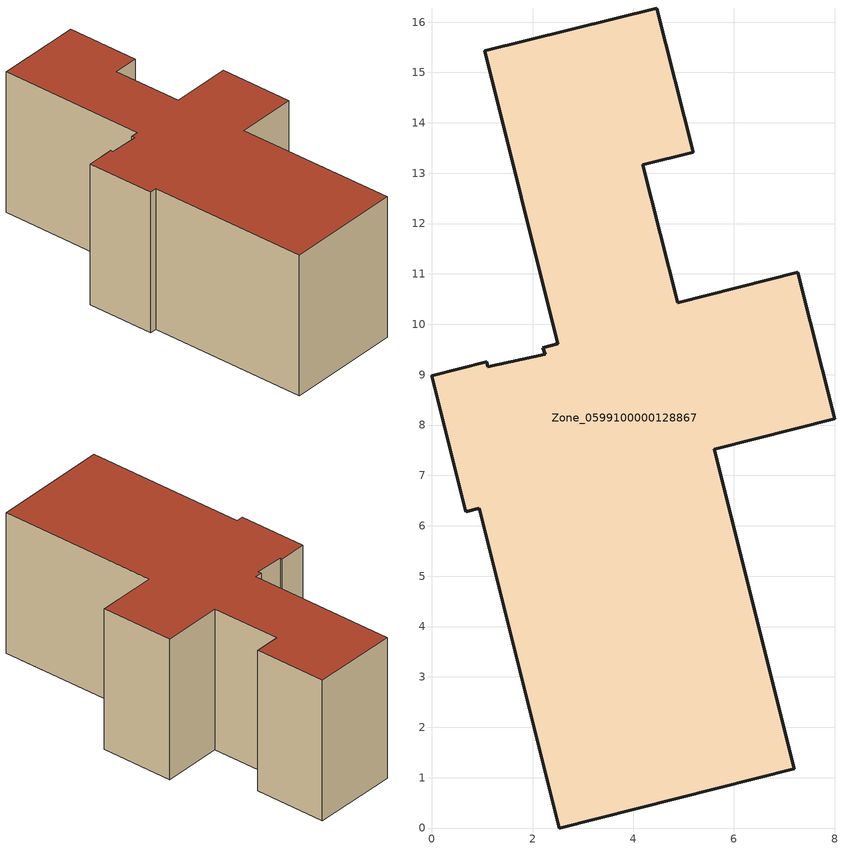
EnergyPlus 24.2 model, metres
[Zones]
Zone_0599100000128867
 floor ground (C_G): 1.05,15.43 4.47,16.28 5.19,13.42 4.19,13.17 4.88,10.43 7.27,11.03 8,8.12 5.61,7.52 7.2,1.18 2.53,0 0.94,6.35 0.67,6.28 0,8.98 1.09,9.26 1.11,9.16 2.25,9.4 2.21,9.54 2.5,9.61 z0
 wall outside (C_F): 0.94,6.35 2.53,0 7.2,1.18 5.61,7.52 8,8.12 7.27,11.03 4.88,10.43 4.19,13.17 5.19,13.42 4.47,16.28 1.05,15.43 2.5,9.61 2.21,9.54 2.25,9.4 1.11,9.16 1.09,9.26 0,8.98 0.67,6.28 0.94,6.35 z0:5.92
 roof outside (C_R): 1.05,15.43 2.5,9.61 2.21,9.54 2.25,9.4 1.11,9.16 1.09,9.26 0,8.98 0.67,6.28 0.94,6.35 2.53,0 7.2,1.18 5.61,7.52 8,8.12 7.27,11.03 4.88,10.43 4.19,13.17 5.19,13.42 4.47,16.28 z5.92
[BUILDING]
Pand.0599100000128867: North Axis=0; Terrain=City; Loads Convergence Tolerance Value=0.04; Temperature Convergence Tolerance Value=0.4; Solar Distribution=FullExterior; Maximum Number of Warmup Days=25; Minimum Number of Warmup Days=1
[Site:Location]
Rotterdam.The.Hague.AP_ZH_NLD Design_Conditions: Latitude=51.96; Longitude=4.45; Time Zone=1; Elevation=-4.5
[SITE:GROUNDTEMPERATURE:BUILDINGSURFACE]
18, 18, 18, 18, 18, 18, 18, 18, 18, 18, 18, 18
[MATERIAL] Thermal Absorptance=0.9; Solar Absorptance=0.7; Visible Absorptance=0.7
Name | Roughness | Thickness | Conductivity | Density | Specific Heat
G.TI.1965-1974 | MediumSmooth | 0.15 | 0.882353 | 540 | 1210
F.TI.1965-1974 | Rough | 0.3 | 0.697674 | 1920 | 840
R.TI.1965-1974 | MediumRough | 0.2 | 0.232558 | 1500 | 1000
[CONSTRUCTION]
C_G: G.TI.1965-1974
C_F: F.TI.1965-1974
C_R: R.TI.1965-1974
[ZONE]
Zone_0599100000128867: Type=1; Multiplier=1; Ceiling Height=Autocalculate; Volume=Autocalculate; Floor Area=autocalculate; Part of Total Floor Area=Yes
[ZONEINFILTRATION:DESIGNFLOWRATE]
Infil_Zone_0599100000128867: Zone or ZoneList or Space or SpaceList=Zone_0599100000128867; Schedule=AlwaysOn; Design Flow Rate Calculation Method=Flow/Area; Flow Rate per Floor Area=0.003; Constant Term Coefficient=1; Temperature Term Coefficient=0; Velocity Term Coefficient=0; Velocity Squared Term Coefficient=0
[HVACTEMPLATE:ZONE:IDEALLOADSAIRSYSTEM]
Zone_0599100000128867: Maximum Heating Supply Air Temperature=50; Minimum Cooling Supply Air Temperature=13; Maximum Heating Supply Air Humidity Ratio=0.0156; Minimum Cooling Supply Air Humidity Ratio=0.0077; Heating Limit=NoLimit; Cooling Limit=NoLimit; Dehumidification Control Type=ConstantSensibleHeatRatio; Cooling Sensible Heat Ratio=0.7; Dehumidification Setpoint=60; Humidification Control Type=None; Humidification Setpoint=30; Outdoor Air Method=None; Outdoor Air Flow Rate per Person=0.00944; Outdoor Air Flow Rate per Zone Floor Area=0; Outdoor Air Flow Rate per Zone=0; Demand Controlled Ventilation Type=None; Outdoor Air Economizer Type=NoEconomizer; Heat Recovery Type=None; Sensible Heat Recovery Effectiveness=0.7; Latent Heat Recovery Effectiveness=0.65
[ZONECONTROL:THERMOSTAT]
ThermostatControl_Zone_0599100000128867: Zone or ZoneList=Zone_0599100000128867; Control Type Schedule=DualSetpointControlType; Control 1=Thermostat_Zone_0599100000128867; Temperature Difference Between Cutout And Setpoint=0
[THERMOSTATSETPOINT:DUALSETPOINT]
Thermostat_Zone_0599100000128867: Heating Setpoint Temperature Schedule=HeatingSetpoint_Zone_0599100000128867; Cooling Setpoint Temperature Schedule=CoolingSetpoint_Zone_0599100000128867
[SCHEDULE:COMPACT]
HeatingSetpoint_Zone_0599100000128867: Through: 12/31, For: AllDays, Until: 24:00, 21
CoolingSetpoint_Zone_0599100000128867: Through: 12/31, For: AllDays, Until: 24:00, 24
DualSetpointControlType: Through: 12/31, For: AllDays, Until: 24:00, 4
AlwaysOn: Through: 12/31, For: AllDays, Until: 24:00, 1
